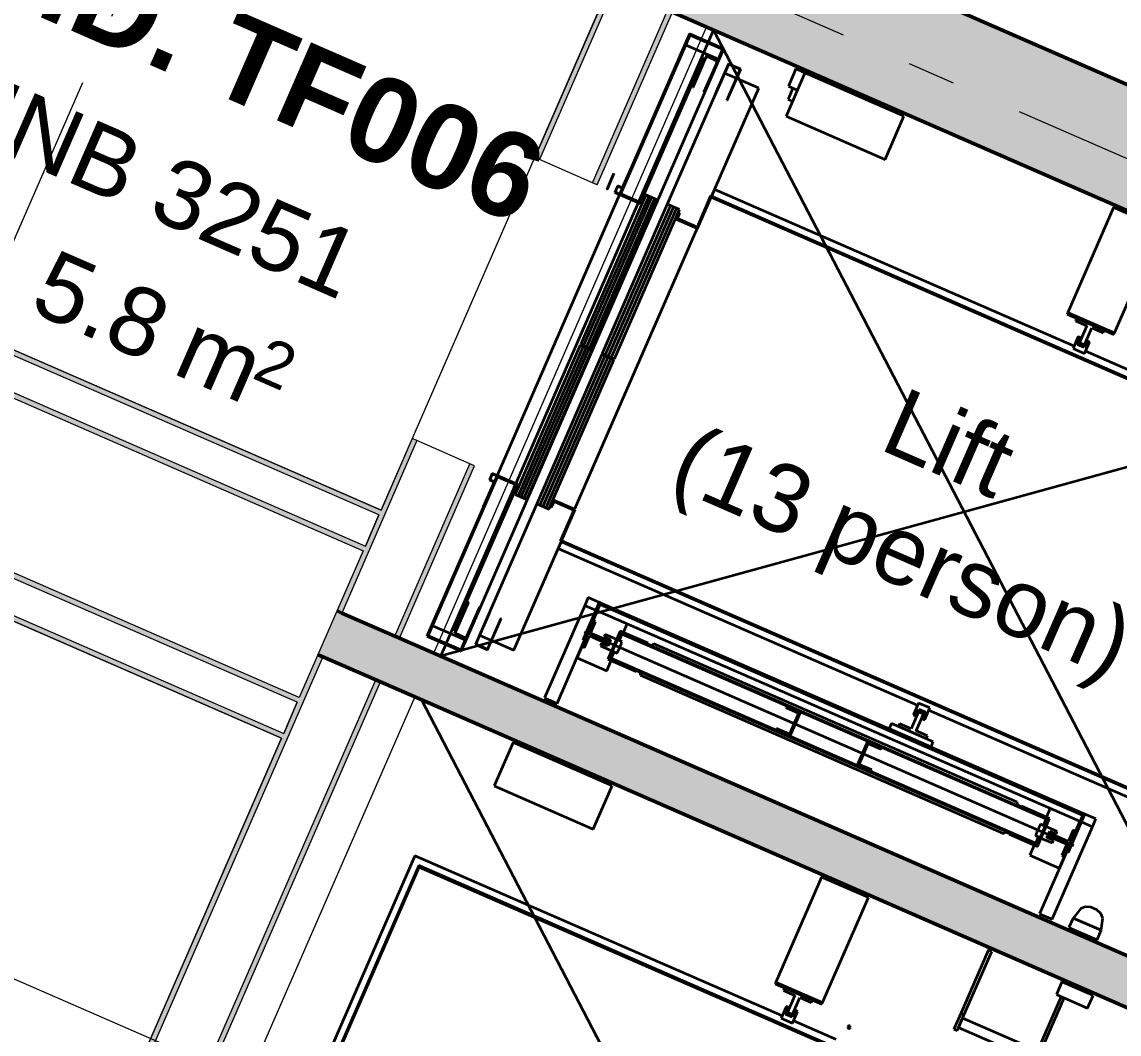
# Model space of a CAD drawing. Header units: millimetres. Extents: x -50172 to 90294, y -80883 to 25069.
# Drawn here: x 14318 to 17540, y -393 to 2578 of the extents above; entities that cross this region are included whole.
import ezdxf
from ezdxf.enums import TextEntityAlignment as Align

# ---------------------------------------------------------------- set-up
doc = ezdxf.new("R2010")
doc.units = ezdxf.units.MM
doc.header["$MEASUREMENT"] = 0
doc.linetypes.add('Double Dashed', pattern=[1093.611073, 529.166651, -211.666656, 141.111112, -211.666656])
for name, color, linetype in [('A-05-M_Gross_Int_Circulation', 7, 'Continuous'), ('A-15-MG_Structural_Grid', 7, 'Continuous'), ('A-20-M_Floor_Slab', 7, 'Continuous'), ('A-25-M_Wall_Int', 7, 'Continuous'), ('ArchiCAD Door Markers', 7, 'Continuous'), ('ArchiCAD Doors', 7, 'Continuous')]:
    doc.layers.add(name, color=color, linetype=linetype)
for name, color, linetype, lineweight, true_color in [('A-05-M_Gross_Int_Circulation_Pen_No__74', 7, 'Continuous', 20, 0x606060), ('A-15-MG_Structural_Grid_Pen_No__163', 7, 'Continuous', 0, 0x750077), ('A-25-M_Wall_Int_Pen_No__107', 7, 'Continuous', 15, 0xa6a6a6), ('A-25-M_Wall_Int_Pen_No__27', 7, 'Continuous', 50, 0x2a2a2a), ('ArchiCAD Doors_Pen_No__27', 7, 'Continuous', 50, 0x2a2a2a), ('ArchiCAD Doors_Pen_No__43', 7, 'Continuous', 30, 0x444444), ('ArchiCAD Doors_Pen_No__63', 7, 'Continuous', 20, 0x606060)]:
    doc.layers.add(name, color=color, linetype=linetype, lineweight=lineweight, true_color=true_color)
for name, color, linetype, lineweight in [('A-20-M_Floor_Slab_Pen_No__89', 8, 'Continuous', 20), ('A-25-M_Wall_Int_Pen_No__1', 7, 'Continuous', 13), ('A-80-M_Lift_Pen_No__8', 7, 'Continuous', 35), ('ArchiCAD Door Markers_Pen_No__1', 7, 'Continuous', 13), ('ArchiCAD Door Markers_Pen_No__5', 7, 'Continuous', 25), ('ArchiCAD Doors_Pen_No__1', 7, 'Continuous', 13), ('ArchiCAD Zone Stamps_Pen_No__9', 7, 'Continuous', 13)]:
    doc.layers.add(name, color=color, linetype=linetype, lineweight=lineweight)
doc.styles.add('GENERATED_STYLE_1', font='')
doc.styles.add('GENERATED_STYLE_3', font='')
doc.styles.add('GENERATED_STYLE_4', font='')
doc.styles.get('GENERATED_STYLE_1').set_extended_font_data('Arial', bold=True)
doc.styles.get('GENERATED_STYLE_3').set_extended_font_data('Arial')
doc.styles.get('GENERATED_STYLE_4').set_extended_font_data('Swis721 BT')

# ---------------------------------------------------------------- blocks, each defined once
blk = doc.blocks.new('Hub Circulation Third_INB 3250_6_1', base_point=(35476.1, -4184.6))
at = {"layer": 'A-05-M_Gross_Int_Circulation_Pen_No__74', "linetype": 'Continuous'}
blk.add_line((16180.6, 2998.3), (19055.2, 1744.8), dxfattribs=at)
at = {"layer": 'ArchiCAD Zone Stamps_Pen_No__9'}
for tag, height, style, p in [('ROOM_NAME', 250, 'GENERATED_STYLE_1', (34329.2, -2488.1)), ('zoneNameLine2', 250, 'GENERATED_STYLE_1', (34140.8, -2920.2)), ('ROOM_NUMBER', 200, 'GENERATED_STYLE_3', (33952.4, -3340.9)), ('measuredAreaCode', 200, 'GENERATED_STYLE_3', (33795.3, -3701)), ('DUMMY_649', 200, 'GENERATED_STYLE_3', (34102.7, -3835.1)), ('DUMMY_650', 200, 'GENERATED_STYLE_3', (34731.9, -4109.4)), ('DUMMY_651', 133.3, 'GENERATED_STYLE_3', (35011.2, -4216))]:
    blk.add_attdef(tag, text='', height=height, rotation=336.4404, dxfattribs=dict(at, style=style)).set_placement(p, align=Align.TOP_LEFT)
blk = doc.blocks.new('Lobby_INB 3251_9_1', base_point=(14879.7, 1961.5))
at = {"layer": 'A-05-M_Gross_Int_Circulation_Pen_No__74', "linetype": 'Continuous'}
for p, q in [((15372.4, 1144.7), (16180.6, 2998.3)), ((12729.5, 2297.1), (15372.4, 1144.7))]:
    blk.add_line(p, q, dxfattribs=at)
at = {"layer": 'ArchiCAD Zone Stamps_Pen_No__9'}
for tag, height, style, p in [('ROOM_NAME', 250, 'GENERATED_STYLE_1', (14640.4, 3262.3)), ('zoneNameLine2', 250, 'GENERATED_STYLE_1', (14452, 2830.2)), ('ROOM_NUMBER', 200, 'GENERATED_STYLE_3', (14263.6, 2409.5)), ('measuredAreaCode', 200, 'GENERATED_STYLE_3', (14106.5, 2049.3)), ('DUMMY_649', 200, 'GENERATED_STYLE_3', (14413.9, 1915.3)), ('DUMMY_650', 200, 'GENERATED_STYLE_3', (14763.4, 1762.9)), ('DUMMY_651', 133.3, 'GENERATED_STYLE_3', (15042.7, 1656.4))]:
    blk.add_attdef(tag, text='', height=height, rotation=336.4404, dxfattribs=dict(at, style=style)).set_placement(p, align=Align.TOP_LEFT)
blk = doc.blocks.new('Stair 03_INB 3252_10_1', base_point=(12780.6, -1779.5))
at = {"layer": 'A-05-M_Gross_Int_Circulation_Pen_No__74', "linetype": 'Continuous'}
for p, q in [((15080.6, 475.5), (13890.7, 994.4)), ((12614.2, -5180.7), (15080.6, 475.5))]:
    blk.add_line(p, q, dxfattribs=at)
at = {"layer": 'ArchiCAD Zone Stamps_Pen_No__9'}
for tag, height, style, p in [('ROOM_NAME', 250, 'GENERATED_STYLE_1', (12541.3, -478.7)), ('zoneNameLine2', 250, 'GENERATED_STYLE_1', (12352.9, -910.9)), ('ROOM_NUMBER', 200, 'GENERATED_STYLE_3', (12164.5, -1331.6)), ('measuredAreaCode', 200, 'GENERATED_STYLE_3', (12007.4, -1691.7)), ('DUMMY_649', 200, 'GENERATED_STYLE_3', (12314.8, -1825.7)), ('DUMMY_650', 200, 'GENERATED_STYLE_3', (12804.2, -2039.1)), ('DUMMY_651', 133.3, 'GENERATED_STYLE_3', (13083.5, -2145.6))]:
    blk.add_attdef(tag, text='', height=height, rotation=336.4404, dxfattribs=dict(at, style=style)).set_placement(p, align=Align.TOP_LEFT)
blk = doc.blocks.new('Slab_1_1', base_point=(7696.6, 5872.1))
at = {"layer": 'A-20-M_Floor_Slab_Pen_No__89', "linetype": 'Continuous', "flags": 128}
blk.add_lwpolyline([(31982.9, -13626.4), (12656.3, -5199.1), (14737.9, -425.5), (12206.2, 678.5), (10067.8, -4225.5), (4375.8, -1743.6), (7696.6, 5872.1), (7484.7, 6099.8), (7408.6, 6181.5), (7708, 6474.6), (7630.9, 6558.3), (10938, 9637), (15227.2, 7766.9), (17293.9, 12506.6), (15858.3, 14038.4), (17354.4, 15444.2), (18384.5, 14995), (19410.6, 17348.4), (53757.3, 2371.5)], dxfattribs=at)
for points in [[(17800.8, -266.4), (15527.5, 724.8), (16328.9, 2562.7), (18602.2, 1571.5)], [(14670.1, -1241.4), (16943.4, -2232.6), (17744.8, -394.7), (15471.5, 596.5)]]:
    blk.add_lwpolyline(points, close=True, dxfattribs=at)
blk = doc.blocks.new('Double Door Asymmetric 19_2')
at = {"layer": 'ArchiCAD Doors_Pen_No__1', "linetype": 'Continuous'}
for p, q in [((-623.4, 0), (-635.4, 0)), ((-623.4, -15), (-623.4, 0)), ((623.4, -15), (623.4, 0)), ((623.4, 0), (635.4, 0)), ((-623.4, -115), (-623.4, -15)), ((623.4, -115), (623.4, -15)), ((-623.4, -130), (-623.4, -115)), ((623.4, -130), (623.4, -115)), ((-623.4, -130), (-635.4, -130)), ((623.4, -130), (635.4, -130))]:
    blk.add_line(p, q, dxfattribs=at)
at = {"layer": 'ArchiCAD Doors_Pen_No__43', "linetype": 'Continuous'}
for p, q in [((-557.4, 0), (-623.4, 0)), ((-623.4, 0), (-623.4, -130)), ((-557.4, -130), (-557.4, 0)), ((623.4, 0), (557.4, 0)), ((557.4, 0), (557.4, -130)), ((623.4, -130), (623.4, 0)), ((-623.4, -130), (-557.4, -130)), ((557.4, -130), (623.4, -130))]:
    blk.add_line(p, q, dxfattribs=at)
at = {"layer": 'ArchiCAD Doors_Pen_No__63', "linetype": 'Continuous'}
for p, q in [((-557.4, 0), (-557.4, 740.9)), ((557.4, 0), (557.4, 374))]:
    blk.add_line(p, q, dxfattribs=at)
for centre, radius, start, end in [((-557.4, 0), 740.9, 0, 90), ((557.4, 0), 374, 90, 180)]:
    blk.add_arc(centre, radius, start, end, dxfattribs=at)
blk = doc.blocks.new('Door Stamp 17_6')
at = {"layer": 'ArchiCAD Door Markers_Pen_No__5', "linetype": 'Continuous'}
for p, q in [((514.6, -190), (-514.6, -190)), ((-514.6, -190), (-514.6, -425.7)), ((514.6, -425.7), (514.6, -190)), ((-514.6, -425.7), (514.6, -425.7)), ((-514.6, -425.7), (514.6, -425.7))]:
    blk.add_line(p, q, dxfattribs=at)
at = {"layer": 'ArchiCAD Door Markers_Pen_No__1', "style": 'GENERATED_STYLE_1'}
blk.add_attdef('AC_WIDO_ID', text='', height=150, dxfattribs=at).set_placement((-457.5, -376.8), align=Align.BOTTOM_LEFT)
blk = doc.blocks.new('Wall_18_1', base_point=(12617.7, 2345.8))
at = {"layer": 'A-25-M_Wall_Int_Pen_No__107', "linetype": 'Continuous'}
for points in [[(12617.7, 2345.8), (12611.7, 2332.1), (12983.1, 2170.1), (12989.1, 2183.9)], [(12571.7, 2240.4), (12565.7, 2226.7), (12937.1, 2064.7), (12943.1, 2078.5)], [(14132, 1685.5), (14126, 1671.8), (15366.4, 1130.9), (15372.4, 1144.7)], [(14080.1, 1566.3), (15320.4, 1025.5), (15326.4, 1039.2), (14086.1, 1580.1)]]:
    blk.add_hatch(color=256, dxfattribs=at).paths.add_polyline_path(points)
at = {"layer": 'A-25-M_Wall_Int_Pen_No__1', "linetype": 'Continuous'}
for p, q in [((12983.1, 2170.1), (12611.7, 2332.1)), ((12571.7, 2240.4), (12943.1, 2078.5)), ((12983.1, 2170.1), (12943.1, 2078.5)), ((12989.1, 2183.9), (12978.1, 2188.7)), ((12989.1, 2183.9), (12983.1, 2170.1)), ((12937.1, 2064.7), (12926.1, 2069.5)), ((12943.1, 2078.5), (12937.1, 2064.7)), ((14132, 1685.5), (14126, 1671.8)), ((14132, 1685.5), (14143, 1680.7)), ((14126, 1671.8), (14086.1, 1580.1)), ((15366.4, 1130.9), (14126, 1671.8)), ((14086.1, 1580.1), (14080.1, 1566.3)), ((14086.1, 1580.1), (15326.4, 1039.2)), ((14080.1, 1566.3), (14091.1, 1561.5))]:
    blk.add_line(p, q, dxfattribs=at)
at = {"layer": 'A-25-M_Wall_Int_Pen_No__1', "linetype": 'Continuous', "flags": 128}
for points in [[(12617.7, 2345.8), (12565.7, 2226.7)], [(12989.1, 2183.9), (12617.7, 2345.8)], [(12565.7, 2226.7), (12937.1, 2064.7)], [(15372.4, 1144.7), (14132, 1685.5)], [(14080.1, 1566.3), (14130.5, 1544.4)], [(14144.2, 1538.4), (14235.9, 1498.4)], [(14249.6, 1492.4), (15320.4, 1025.5)], [(15326.4, 1039.2), (15366.4, 1130.9)]]:
    blk.add_lwpolyline(points, dxfattribs=at)
at = {"layer": 'ArchiCAD Door Markers'}
ref = blk.add_blockref('Door Stamp 17_6', (13560.6, 1934.7), dxfattribs=dict(at, rotation=336.440386522318))
ref.add_attrib('AC_WIDO_ID', 'XD03.014', dxfattribs={"layer": 'ArchiCAD Door Markers_Pen_No__1', "color": 7, "height": 150, "rotation": 336.4404, "style": 'GENERATED_STYLE_1'}).set_placement((12971, 1776.2), align=Align.BOTTOM_LEFT)
at = {"layer": 'ArchiCAD Doors', "color": 251, "linetype": 'Continuous', "lineweight": 20, "true_color": 0x606060, "zscale": 1000, "rotation": 156.4403865223181}
blk.add_blockref('Double Door Asymmetric 19_2', (13508.6, 1815.5), dxfattribs=at)
blk = doc.blocks.new('Wall_20_1', base_point=(14061.8, 1061.6))
at = {"layer": 'A-25-M_Wall_Int_Pen_No__107', "linetype": 'Continuous'}
for points in [[(15132.5, 594.7), (14061.8, 1061.6), (14042, 1053.8), (15126.5, 580.9)], [(13890.7, 994.4), (15080.6, 475.5), (15086.6, 489.3), (13910.4, 1002.1)]]:
    blk.add_hatch(color=256, dxfattribs=at).paths.add_polyline_path(points)
at = {"layer": 'A-25-M_Wall_Int_Pen_No__1', "linetype": 'Continuous'}
for p, q in [((15126.5, 580.9), (14042, 1053.8)), ((13910.4, 1002.1), (15086.6, 489.3))]:
    blk.add_line(p, q, dxfattribs=at)
at = {"layer": 'A-25-M_Wall_Int_Pen_No__1', "linetype": 'Continuous', "flags": 128}
for points in [[(15132.5, 594.7), (14061.8, 1061.6)], [(13890.7, 994.4), (15080.6, 475.5)], [(15086.6, 489.3), (15126.5, 580.9)]]:
    blk.add_lwpolyline(points, dxfattribs=at)
blk = doc.blocks.new('Simple Door Opening_5')
at = {"layer": 'ArchiCAD Doors_Pen_No__1', "linetype": 'Continuous'}
for p, q in [((-450, 200), (-450, 185)), ((450, 200), (450, 185)), ((-450, 185), (-450, 15)), ((450, 185), (450, 15)), ((-450, 15), (-450, 0)), ((450, 15), (450, 0))]:
    blk.add_line(p, q, dxfattribs=at)
blk = doc.blocks.new('Wall_21_1', base_point=(12614.2, -5180.7))
at = {"layer": 'A-25-M_Wall_Int_Pen_No__107', "linetype": 'Continuous'}
for points in [[(16128.7, 2879.1), (15823.9, 2180.2), (15837.6, 2174.2), (16142.4, 2873.1)], [(16007.2, 2100.2), (16312, 2799.2), (16298.2, 2805.2), (15993.5, 2106.2)], [(15257.1, 842.8), (15477.9, 1349.2), (15464.2, 1355.2), (15243.3, 848.8)], [(15426.7, 768.8), (15647.5, 1275.3), (15633.7, 1281.3), (15412.9, 774.8)], [(15187.4, 720.4), (14386, -1117.5), (14399.7, -1123.4), (15201.1, 714.4)], [(15356.9, 646.5), (14555.5, -1191.4), (14569.3, -1197.4), (15370.7, 640.5)]]:
    blk.add_hatch(color=256, dxfattribs=at).paths.add_polyline_path(points)
at = {"layer": 'A-25-M_Wall_Int_Pen_No__107', "linetype": 'Continuous', "lineweight": 0, "true_color": 0x535353}
for points in [[(15243.3, 848.8), (15187.4, 720.4), (15201.1, 714.4), (15257.1, 842.8)], [(15257.1, 842.8), (15201.1, 714.4), (15356.9, 646.5), (15412.9, 774.8)], [(15412.9, 774.8), (15356.9, 646.5), (15370.7, 640.5), (15426.7, 768.8)]]:
    blk.add_hatch(color=251, dxfattribs=at).paths.add_polyline_path(points)
at = {"layer": 'A-25-M_Wall_Int_Pen_No__1', "linetype": 'Continuous'}
for p, q in [((16142.4, 2873.1), (15837.6, 2174.2)), ((15993.5, 2106.2), (16298.2, 2805.2)), ((15477.9, 1349.2), (15257.1, 842.8)), ((15412.9, 774.8), (15633.7, 1281.3)), ((15201.1, 714.4), (14399.7, -1123.4)), ((14555.5, -1191.4), (15356.9, 646.5))]:
    blk.add_line(p, q, dxfattribs=at)
at = {"layer": 'A-25-M_Wall_Int_Pen_No__1', "linetype": 'Continuous', "flags": 128}
for points in [[(16128.7, 2879.1), (15823.9, 2180.2)], [(16007.2, 2100.2), (16312, 2799.2)], [(15464.2, 1355.2), (15372.4, 1144.7)], [(15426.7, 768.8), (15647.5, 1275.3)], [(15366.4, 1130.9), (15326.4, 1039.2)], [(15320.4, 1025.5), (15132.5, 594.7)], [(14569.3, -1197.4), (15370.7, 640.5)], [(15126.5, 580.9), (15086.6, 489.3)], [(15080.6, 475.5), (12614.2, -5180.7)]]:
    blk.add_lwpolyline(points, dxfattribs=at)
at = {"layer": 'A-25-M_Wall_Int_Pen_No__27', "linetype": 'Continuous'}
for p, q in [((15257.1, 842.8), (15243.3, 848.8)), ((15412.9, 774.8), (15257.1, 842.8)), ((15426.7, 768.8), (15412.9, 774.8)), ((15187.4, 720.4), (15201.1, 714.4)), ((15201.1, 714.4), (15356.9, 646.5)), ((15356.9, 646.5), (15370.7, 640.5))]:
    blk.add_line(p, q, dxfattribs=at)
at = {"layer": 'ArchiCAD Doors', "color": 251, "linetype": 'Continuous', "lineweight": 20, "true_color": 0x606060, "xscale": -0.9999999999999999, "zscale": 1000, "rotation": 246.4404151012782}
blk.add_blockref('Simple Door Opening_5', (15644, 1767.7), dxfattribs=at)
blk = doc.blocks.new('Wall_68_1', base_point=(15243.3, 848.8))
at = {"layer": 'A-25-M_Wall_Int_Pen_No__107', "linetype": 'Continuous', "lineweight": 0, "true_color": 0x535353}
blk.add_hatch(color=251, dxfattribs=at).paths.add_polyline_path([(15370.7, 640.5), (17836.5, -434.7), (17892.4, -306.4), (15426.7, 768.8)])
at = {"layer": 'A-25-M_Wall_Int_Pen_No__27', "linetype": 'Continuous', "flags": 128}
for points in [[(17892.4, -306.4), (15426.7, 768.8)], [(15370.7, 640.5), (17836.5, -434.7)]]:
    blk.add_lwpolyline(points, dxfattribs=at)
blk = doc.blocks.new('Simple Door Opening_10')
at = {"layer": 'ArchiCAD Doors_Pen_No__27', "linetype": 'Continuous'}
for p, q in [((-455, 0), (-455, 246)), ((455, 0), (455, 246))]:
    blk.add_line(p, q, dxfattribs=at)
blk = doc.blocks.new('Simple Door Opening_11')
at = {"layer": 'ArchiCAD Doors_Pen_No__27', "linetype": 'Continuous'}
for p, q in [((-450, 0), (-450, -246)), ((450, 0), (450, -246))]:
    blk.add_line(p, q, dxfattribs=at)
blk = doc.blocks.new('Wall_71_1', base_point=(19055.2, 1744.8))
at = {"layer": 'A-25-M_Wall_Int_Pen_No__107', "linetype": 'Continuous', "lineweight": 0, "true_color": 0x535353}
for points in [[(19055.2, 1744.8), (18693.8, 1531.5), (18473.1, 1025.3), (18698.6, 927)], [(18338.9, 102), (18113.4, 200.4), (17615.8, -940.9), (17841.3, -1039.2)], [(17477.5, -1873.3), (17252, -1775), (17035.1, -2272.6), (17160.6, -2600.1)]]:
    blk.add_hatch(color=251, dxfattribs=at).paths.add_polyline_path(points)
at = {"layer": 'A-25-M_Wall_Int_Pen_No__27', "linetype": 'Continuous', "flags": 128}
for points in [[(18698.6, 927), (19055.2, 1744.8)], [(18693.8, 1531.5), (18473.1, 1025.3)], [(18113.4, 200.4), (17892.4, -306.4)], [(17841.3, -1039.2), (18338.9, 102)], [(17836.5, -434.7), (17615.8, -940.9)], [(17252, -1775), (17035.1, -2272.6)], [(17160.6, -2600.1), (17477.5, -1873.3)]]:
    blk.add_lwpolyline(points, dxfattribs=at)
at = {"layer": 'ArchiCAD Doors', "color": 251, "linetype": 'Continuous', "lineweight": 20, "true_color": 0x606060, "xscale": -1, "zscale": 1000, "rotation": 246.4404159907759}
for name, p in [('Simple Door Opening_11', (18518.8, 514.5)), ('Simple Door Opening_10', (17433.9, -1357.9))]:
    blk.add_blockref(name, p, dxfattribs=at)
blk = doc.blocks.new('Wall_73_1', base_point=(19055.2, 1744.8))
at = {"layer": 'A-25-M_Wall_Int_Pen_No__107', "linetype": 'Continuous', "lineweight": 0, "true_color": 0x535353}
blk.add_hatch(color=251, dxfattribs=at).paths.add_polyline_path([(19055.2, 1744.8), (16364, 2918.3), (16228.1, 2606.7), (18693.8, 1531.5)])
at = {"layer": 'A-25-M_Wall_Int_Pen_No__27', "linetype": 'Continuous', "flags": 128}
for points in [[(16364, 2918.3), (16228.1, 2606.7)], [(19055.2, 1744.8), (16364, 2918.3)], [(16228.1, 2606.7), (18693.8, 1531.5)]]:
    blk.add_lwpolyline(points, dxfattribs=at)
blk = doc.blocks.new('Standard grid marker')
at = {"layer": 'A-15-MG_Structural_Grid_Pen_No__163', "linetype": 'Double Dashed'}
blk.add_line((1000, 0), (29726, 0), dxfattribs=at)
at = {"layer": 'A-15-MG_Structural_Grid_Pen_No__163', "style": 'GENERATED_STYLE_4'}
for tag, p in [('AC_MarkerText_1_0', (-500, 41.2)), ('AC_MarkerText_1_1', (31226, 41.2))]:
    blk.add_attdef(tag, text='', height=350, rotation=90, dxfattribs=at).set_placement(p, align=Align.MIDDLE_CENTER)
blk = doc.blocks.new('Standard grid marker_3')
at = {"layer": 'A-15-MG_Structural_Grid_Pen_No__163', "linetype": 'Double Dashed'}
blk.add_line((1000, 0), (74254.8, 0), dxfattribs=at)
at = {"layer": 'A-15-MG_Structural_Grid_Pen_No__163', "style": 'GENERATED_STYLE_4'}
for tag, p in [('AC_MarkerText_1_0', (-500, 43.4)), ('AC_MarkerText_1_1', (75754.8, 43.4))]:
    blk.add_attdef(tag, text='', height=350, rotation=360, dxfattribs=at).set_placement(p, align=Align.MIDDLE_CENTER)

msp = doc.modelspace()

# ---------------------------------------------------------------- linework, layer by layer
at = {"layer": 'A-80-M_Lift_Pen_No__8', "linetype": 'Continuous'}
for p, q in [((16333.9, 2519.7), (16348.9, 2554.1)), ((16348.9, 2554.1), (17820.7, -275.1)), ((15562.5, 750.6), (16333.9, 2519.7)), ((16278.9, 2543.7), (16073, 2071.6)), ((16077, 2073.1), (16280.4, 2539.7)), ((16379.7, 2499.7), (16278.9, 2543.7)), ((16280.4, 2539.7), (16375.8, 2498.2)), ((16363, 2468.8), (16267.6, 2510.4)), ((16375.8, 2498.2), (16357, 2455.1)), ((16359.7, 2453.9), (16379.7, 2499.7)), ((15628.3, 776.4), (16359.7, 2453.9)), ((16316.6, 2472.7), (16132, 2049.2)), ((16133.5, 2045.2), (16319.4, 2471.5)), ((16328, 2478.6), (16288, 2387)), ((16288.9, 2386.6), (16328.5, 2477.3)), ((16319.4, 2471.5), (16316.6, 2472.7)), ((16360.6, 2463.3), (16321, 2372.6)), ((16321.9, 2372.2), (16361.9, 2463.8)), ((16361.9, 2463.8), (16328, 2478.6)), ((16328.5, 2477.3), (16360.6, 2463.3)), ((16393.2, 2455.6), (16353.3, 2364)), ((16354.2, 2363.6), (16393.7, 2454.3)), ((16357, 2455.1), (16359.7, 2453.9)), ((16429, 2440), (16393.2, 2455.6)), ((16393.7, 2454.3), (16427.7, 2439.5)), ((16381.2, 2428.1), (16213.3, 2043.1)), ((16482.1, 2384.2), (16381.2, 2428.1)), ((16427.7, 2439.5), (16388.1, 2348.8)), ((16389, 2348.4), (16429, 2440)), ((16617.7, 2428.7), (16562.1, 2301.3)), ((16591.1, 2440.3), (16569.1, 2389.9)), ((16617.7, 2428.7), (16591.1, 2440.3)), ((16908.2, 2302), (16617.7, 2428.7)), ((16288, 2387), (16288.9, 2386.6)), ((16569.1, 2389.9), (16595.7, 2378.3)), ((16321, 2372.6), (16321.9, 2372.2)), ((16343.4, 2066.1), (16482.1, 2384.2)), ((16353.3, 2364), (16354.2, 2363.6)), ((16582.4, 2384.1), (16568, 2351.1)), ((16388.1, 2348.8), (16389, 2348.4)), ((16568, 2351.1), (16569.6, 2350.4)), ((16569.6, 2350.4), (16574.2, 2348.4)), ((16574.2, 2348.4), (16581, 2345.4)), ((16581, 2345.4), (16581.3, 2345.3)), ((16562.1, 2301.3), (16852.7, 2174.6)), ((16852.7, 2174.6), (16908.2, 2302)), ((16112.7, 2163.9), (16081, 2091)), ((16113.2, 2163.7), (16112.7, 2163.9)), ((16067.2, 2097), (16058.8, 2077.8)), ((16060.1, 2078.3), (16067.7, 2095.7)), ((16081, 2091), (16067.2, 2097)), ((16067.7, 2095.7), (16081, 2089.9)), ((16073, 2071.6), (15713.3, 1246.6)), ((16150.1, 2070.7), (15958.9, 1632.1)), ((16158.6, 2067), (15967.3, 1628.4)), ((16167.1, 2063.3), (15975.8, 1624.7)), ((16058.8, 2077.8), (16073, 2071.6)), ((16073.4, 2072.5), (16060.1, 2078.3)), ((16073, 2071.6), (16133.5, 2045.2)), ((16132, 2049.2), (16077, 2073.1)), ((16184, 2055.9), (16150.1, 2070.7)), ((16340.6, 2067.3), (16300.6, 1975.6)), ((16302.2, 1971.7), (16342.2, 2063.3)), ((18271.1, 1225.5), (16340.6, 2067.3)), ((16342.2, 2063.3), (18267.1, 1224)), ((16352.2, 2086.3), (16343.4, 2066.1)), ((17407.9, 1625.9), (16352.2, 2086.3)), ((16175.5, 2059.6), (15984.3, 1621)), ((15992.8, 1617.4), (16184, 2055.9)), ((16213.3, 2043.1), (16022, 1604.3)), ((16222.3, 2039.2), (16030.9, 1600.4)), ((16231.2, 2035.3), (16039.9, 1596.5)), ((16240.2, 2031.4), (16048.8, 1592.6)), ((16131.8, 2057.4), (16128.8, 2050.6)), ((16129.7, 2050.2), (16132.7, 2057)), ((16132.7, 2057), (16131.8, 2057.4)), ((16249.1, 2027.5), (16213.3, 2043.1)), ((17523.8, 2033.6), (17389.3, 1725.1)), ((17661.3, 1973.6), (17523.8, 2033.6)), ((16057.8, 1588.8), (16249.1, 2027.5)), ((16247.5, 2019), (16238.9, 1999.3)), ((16238.9, 1999.3), (16302.2, 1971.7)), ((16242.9, 2000.8), (16250.3, 2017.8)), ((16300.6, 1975.6), (16242.9, 2000.8)), ((16250.3, 2017.8), (16247.5, 2019)), ((16300.8, 1972.3), (15941.1, 1147.3)), ((17526.8, 1665.2), (17661.3, 1973.6)), ((17389.3, 1725.1), (17387.3, 1720.5)), ((17387.3, 1720.5), (17524.8, 1660.6)), ((17389.3, 1725.1), (17526.8, 1665.2)), ((17415.2, 1708.3), (17412, 1701)), ((17496.8, 1672.8), (17415.2, 1708.3)), ((17412, 1701), (17445.5, 1686.4)), ((17445.5, 1686.4), (17423.9, 1636.9)), ((17438.6, 1630.5), (17460.1, 1680)), ((17460.1, 1680), (17493.6, 1665.4)), ((17419.5, 1652.5), (17404.9, 1619)), ((17418.6, 1630.5), (17426.8, 1649.3)), ((17420.1, 1653.9), (17419.5, 1652.5)), ((17426.8, 1649.3), (17419.5, 1652.5)), ((17427.4, 1650.7), (17420.1, 1653.9)), ((17426.8, 1649.3), (17427.4, 1650.7)), ((17493.6, 1665.4), (17496.8, 1672.8)), ((17524.8, 1660.6), (17526.8, 1665.2)), ((15957.6, 1629.3), (15766.4, 1190.8)), ((15966.1, 1625.7), (15774.9, 1187)), ((15974.6, 1622), (15783.4, 1183.3)), ((15983.1, 1618.3), (15791.8, 1179.6)), ((15800.3, 1176), (15991.5, 1614.5)), ((15991.5, 1614.5), (15957.6, 1629.3)), ((15958.9, 1632.1), (15992.8, 1617.4)), ((17404.9, 1619), (17438.4, 1604.4)), ((17437.4, 1622.3), (17418.6, 1630.5)), ((17438, 1623.7), (17419.2, 1631.9)), ((17423.9, 1636.9), (17438.6, 1630.5)), ((17445.6, 1641.1), (17437.4, 1622.3)), ((17438.4, 1604.4), (17453, 1637.9)), ((17566.7, 1556.6), (17441.4, 1611.3)), ((17446.2, 1642.5), (17445.6, 1641.1)), ((17453, 1637.9), (17445.6, 1641.1)), ((17453.6, 1639.3), (17446.2, 1642.5)), ((17453, 1637.9), (17453.6, 1639.3)), ((16021, 1602), (15829.7, 1163.2)), ((16029.9, 1598.1), (15838.6, 1159.3)), ((16038.9, 1594.2), (15847.5, 1155.4)), ((16047.8, 1590.3), (15856.5, 1151.5)), ((15865.4, 1147.6), (16056.7, 1586.4)), ((16022, 1604.3), (16021, 1602)), ((16056.7, 1586.4), (16021, 1602)), ((16022, 1604.3), (16057.8, 1588.8)), ((18622.1, 1562.8), (15547.5, 716.2)), ((15713.3, 1246.6), (15507.5, 774.5)), ((15511.4, 776.1), (15714.9, 1242.7)), ((15704.5, 1227.6), (15672.7, 1154.7)), ((15699.1, 1252.8), (15690.7, 1233.6)), ((15690.7, 1233.6), (15704.5, 1227.6)), ((15692, 1234.1), (15699.6, 1251.5)), ((15705.3, 1228.3), (15692, 1234.1)), ((15713.3, 1246.6), (15699.1, 1252.8)), ((15699.6, 1251.5), (15712.9, 1245.7)), ((15773.8, 1220.2), (15713.3, 1246.6)), ((15714.9, 1242.7), (15769.9, 1218.7)), ((15769.9, 1218.7), (15585.2, 795.2)), ((15587.9, 794), (15773.8, 1220.2)), ((15766.6, 1220.1), (15762.8, 1211.4)), ((15762.8, 1211.4), (15763.8, 1211)), ((15763.8, 1211), (15767.6, 1219.7)), ((15829.7, 1163.2), (15661.8, 778.2)), ((15766.4, 1190.8), (15800.3, 1176)), ((15829.7, 1163.2), (15865.4, 1147.6)), ((15879.2, 1174.3), (15870.6, 1154.6)), ((15873.4, 1153.4), (15880.8, 1170.3)), ((15942.5, 1146.7), (15879.2, 1174.3)), ((15880.8, 1170.3), (15938.5, 1145.1)), ((15672.7, 1154.7), (15673.1, 1154.5)), ((15870.6, 1154.6), (15873.4, 1153.4)), ((15938.5, 1145.1), (15898.5, 1053.5)), ((15902.5, 1055), (15942.5, 1146.7)), ((15762.6, 734.2), (15901.3, 1052.3)), ((15901.3, 1052.3), (15892.5, 1032.1)), ((15892.5, 1032.1), (16948.2, 571.8)), ((15898.5, 1053.5), (17829, 211.7)), ((17827.4, 215.7), (15902.5, 1055)), ((15628.5, 874.5), (15588.5, 782.8)), ((15589.8, 783.3), (15629.4, 874.1)), ((15629.4, 874.1), (15628.5, 874.5)), ((16013.6, 874.6), (15964.9, 762.7)), ((15969.4, 760.7), (16018.2, 872.6)), ((15981.3, 888.1), (15971.4, 865.2)), ((16013.4, 874.1), (15981.3, 888.1)), ((16018.2, 872.6), (16013.6, 874.6)), ((16018, 872.1), (16016, 867.5)), ((17435.1, 254.2), (16018, 872.1)), ((15661.5, 860.1), (15621.9, 769.4)), ((15622.4, 768), (15662.4, 859.7)), ((15689.7, 842.3), (15649.8, 750.7)), ((15651.1, 751.2), (15690.7, 841.9)), ((15662.4, 859.7), (15661.5, 860.1)), ((15690.7, 841.9), (15689.7, 842.3)), ((15971.4, 865.2), (15852.8, 593.4)), ((15971.4, 865.2), (16003.4, 851.2)), ((15995.9, 820.1), (16008.5, 849)), ((16008, 849.2), (17425.2, 231.3)), ((16016, 867.5), (17433.1, 249.6)), ((15724.6, 827.1), (15685, 736.4)), ((15685.5, 735.1), (15725.5, 826.7)), ((15725.5, 826.7), (15724.6, 827.1)), ((15995.4, 820.3), (15962.7, 745.2)), ((15988.2, 783.7), (16002.8, 817.1)), ((16002.8, 817.1), (15995.4, 820.3)), ((16084.6, 785.8), (16095.6, 811)), ((15507.5, 774.5), (15608.3, 730.6)), ((15606.7, 734.5), (15511.4, 776.1)), ((15524.2, 805.4), (15619.5, 763.9)), ((15585.2, 795.2), (15587.9, 794)), ((15588.5, 782.8), (15622.4, 768)), ((15621.9, 769.4), (15589.8, 783.3)), ((15625.5, 777.6), (15606.7, 734.5)), ((15608.3, 730.6), (15628.3, 776.4)), ((15628.3, 776.4), (15625.5, 777.6)), ((15661.8, 778.2), (15762.6, 734.2)), ((15969, 787.1), (17406.3, 160.4)), ((15970, 742), (15984.6, 775.4)), ((15984.6, 775.4), (16039.6, 751.4)), ((16043.2, 759.7), (15988.2, 783.7)), ((16031.2, 779.9), (16028.1, 772.5)), ((16064.7, 765.3), (16031.2, 779.9)), ((16074.9, 790), (16039, 707.5)), ((16042.9, 709.1), (16076.5, 786.1)), ((16079.7, 780.9), (16071.5, 762.1)), ((16157.4, 754), (16074.9, 790)), ((16076.5, 786.1), (16156.2, 751.3)), ((16080.9, 783.6), (16079.7, 780.9)), ((17326.3, 237.3), (16079.7, 780.9)), ((17327.5, 240), (16080.9, 783.6)), ((16083.2, 782.6), (16083.4, 783.1)), ((15562.5, 750.6), (15547.5, 716.2)), ((15649.8, 750.7), (15685.5, 735.1)), ((15685, 736.4), (15651.1, 751.2)), ((15889.5, 577.4), (15969.4, 760.7)), ((15948.5, 711.5), (15963.1, 745)), ((15962.7, 745.2), (15970, 742)), ((15964.9, 762.7), (15969.4, 760.7)), ((16019.9, 753.8), (16016.7, 746.4)), ((16016.7, 746.4), (16050.1, 731.8)), ((16038.6, 745.6), (16019.9, 753.8)), ((16028.1, 772.5), (16046.8, 764.4)), ((16046.8, 764.4), (16038.6, 745.6)), ((16039.6, 751.4), (16043.2, 759.7)), ((16050.1, 731.8), (16064.7, 765.3)), ((16080.6, 758.1), (16066.9, 764.1)), ((16070.7, 735.3), (16073.5, 741.6)), ((16073.5, 741.6), (16076.2, 747.9)), ((16076.2, 747.9), (16078.5, 753.2)), ((16078.5, 753.2), (16080.1, 756.8)), ((16080.1, 756.8), (16080.6, 758.1)), ((16138.4, 759.1), (16138.2, 758.6)), ((16156.2, 751.3), (16157.4, 754)), ((16166.3, 747.4), (16156.4, 751.7)), ((16174.1, 752.2), (16165.3, 746.8)), ((17241.1, 287), (16174.1, 752.2)), ((15948.1, 711.7), (15948.5, 711.5)), ((15948.5, 711.5), (16035.6, 673.5)), ((16122.7, 674.3), (16042.9, 709.1)), ((16048.9, 710.3), (16047.7, 707.5)), ((16057.1, 729.1), (16048.9, 710.3)), ((16048.9, 710.3), (17295.5, 166.7)), ((16052.5, 731.1), (16066.3, 725.1)), ((16066.3, 725.1), (16066.8, 726.3)), ((16066.8, 726.3), (16068.4, 729.9)), ((16068.4, 729.9), (16070.7, 735.3)), ((16035.6, 673.5), (16048.6, 703.3)), ((16039, 707.5), (16121.5, 671.5)), ((16047.7, 707.5), (17294.3, 163.9)), ((16049.8, 706.1), (16050, 706.5)), ((16105, 682.5), (16104.8, 682.1)), ((16121.5, 671.5), (16122.7, 674.3)), ((16122.5, 673.8), (16132.3, 669.5)), ((16132.1, 670.7), (16134.1, 660.6)), ((16134.1, 660.6), (17201.1, 195.3)), ((15491.5, 587.9), (16963.4, -2241.3)), ((15852.8, 593.4), (15889.5, 577.4)), ((16562.8, 569.1), (16561.2, 565.4)), ((16561.2, 565.4), (16598.8, 549)), ((16604.1, 551.1), (16562.8, 569.1)), ((16598.8, 549), (16572, 487.6)), ((16574.1, 482.4), (16604.1, 551.1)), ((16951, 552.5), (16929.5, 503)), ((16951.2, 578.6), (16936.7, 545.2)), ((16944, 542), (16952.2, 560.8)), ((16965.7, 546.1), (16951, 552.5)), ((16984.7, 564), (16951.2, 578.6)), ((16951.6, 559.4), (16970.4, 551.2)), ((16952.2, 560.8), (16971, 552.6)), ((16971, 552.6), (16962.8, 533.8)), ((16970.1, 530.6), (16984.7, 564)), ((16981.7, 557.2), (17817.5, 192.7)), ((16871.8, 518.4), (16865.4, 503.7)), ((16994.6, 464.8), (16871.8, 518.4)), ((16896, 517.6), (16892.8, 510.3)), ((16929.5, 503), (16896, 517.6)), ((16936.7, 545.2), (16936.1, 543.8)), ((16936.1, 543.8), (16943.4, 540.6)), ((16936.7, 545.2), (16944, 542)), ((16943.4, 540.6), (16944, 542)), ((16944.1, 496.6), (16965.7, 546.1)), ((16962.8, 533.8), (16962.2, 532.4)), ((16962.2, 532.4), (16969.5, 529.2)), ((16962.8, 533.8), (16970.1, 530.6)), ((16969.5, 529.2), (16970.1, 530.6)), ((16534.4, 504), (16532.8, 500.3)), ((16532.8, 500.3), (16574.1, 482.4)), ((16572, 487.6), (16534.4, 504)), ((16865.4, 503.7), (16988.2, 450.1)), ((16892.8, 510.3), (16974.4, 474.7)), ((16977.6, 482), (16944.1, 496.6)), ((15760.3, 462.5), (15704.7, 335.1)), ((16050.9, 335.8), (15760.3, 462.5)), ((16801.1, 465.2), (16771.2, 396.4)), ((16776.4, 398.5), (16803.2, 459.9)), ((16842.4, 447.2), (16801.1, 465.2)), ((16803.2, 459.9), (16840.8, 443.5)), ((16974.4, 474.7), (16977.6, 482)), ((16988.2, 450.1), (16994.6, 464.8)), ((16840.8, 443.5), (16842.4, 447.2)), ((16771.2, 396.4), (16812.4, 378.4)), ((16814, 382.1), (16776.4, 398.5)), ((16812.4, 378.4), (16814, 382.1)), ((15704.7, 335.1), (15995.3, 208.4)), ((15995.3, 208.4), (16050.9, 335.8)), ((17243.1, 276.8), (17241.1, 287)), ((17252.9, 274.2), (17242.8, 278.6)), ((17253.7, 276), (17252.5, 273.2)), ((17252.5, 273.2), (17332.3, 238.5)), ((17336.2, 240), (17253.7, 276)), ((17270.2, 265), (17270.4, 265.4)), ((17337.6, 269.4), (17326.6, 244.2)), ((17332.3, 238.5), (17298.7, 161.5)), ((17300.3, 157.5), (17336.2, 240)), ((17318.1, 218.5), (17326.3, 237.3)), ((17325.4, 241.5), (17325.2, 241)), ((17326.3, 237.3), (17327.5, 240)), ((17435.3, 254.6), (17386.6, 142.8)), ((17391.2, 140.8), (17439.9, 252.6)), ((17424.7, 231.5), (17412.1, 202.6)), ((17429.7, 229.3), (17461.8, 215.3)), ((17433.1, 249.6), (17435.1, 254.2)), ((17439.9, 252.6), (17435.3, 254.6)), ((17471.8, 238.2), (17439.7, 252.2)), ((17461.8, 215.3), (17471.8, 238.2)), ((17201.1, 195.3), (17210, 200.7)), ((17208.4, 199.8), (17218.6, 195.3)), ((17219, 196.2), (17217.8, 193.5)), ((17217.8, 193.5), (17300.3, 157.5)), ((17298.7, 161.5), (17219, 196.2)), ((17296.7, 194.3), (17295.1, 190.7)), ((17299, 199.6), (17296.7, 194.3)), ((17301.8, 206), (17299, 199.6)), ((17304.5, 212.3), (17301.8, 206)), ((17306.8, 217.6), (17304.5, 212.3)), ((17308.4, 221.2), (17306.8, 217.6)), ((17309, 222.5), (17308.4, 221.2)), ((17322.7, 216.5), (17309, 222.5)), ((17325.1, 215.7), (17310.5, 182.2)), ((17358.6, 201.1), (17325.1, 215.7)), ((17328.4, 183.2), (17336.6, 202)), ((17335.6, 196.1), (17332, 187.8)), ((17390.6, 172.1), (17335.6, 196.1)), ((17336.6, 202), (17355.4, 193.8)), ((17343.3, -56.5), (17461.8, 215.3)), ((17355.4, 193.8), (17358.6, 201.1)), ((17379.8, 127.2), (17412.6, 202.4)), ((17405.2, 205.6), (17390.6, 172.1)), ((17412.6, 202.4), (17405.2, 205.6)), ((17236.8, 188.4), (17237, 188.9)), ((17290.6, 161.7), (17277.7, 131.9)), ((17292, 164.9), (17291.8, 164.5)), ((17294.3, 163.9), (17295.5, 166.7)), ((17295.1, 190.7), (17294.6, 189.5)), ((17294.6, 189.5), (17308.3, 183.5)), ((17295.5, 166.7), (17303.7, 185.5)), ((17310.5, 182.2), (17344, 167.7)), ((17347.2, 175), (17328.4, 183.2)), ((17332, 187.8), (17387, 163.9)), ((17344, 167.7), (17347.2, 175)), ((17387, 163.9), (17372.5, 130.4)), ((15471.9, 130), (15012.2, -924.1)), ((16550.5, -340.3), (15471.9, 130)), ((17277.7, 131.9), (17364.7, 94)), ((17386.6, 142.8), (17306.6, -40.5)), ((17372.5, 130.4), (17379.8, 127.2)), ((17386.6, 142.8), (17391.2, 140.8)), ((15483.3, 101.1), (15041.2, -912.7)), ((15045.1, -911.2), (15484.8, 97.1)), ((17413.7, -740.7), (15483.3, 101.1)), ((15484.8, 97.1), (17409.8, -742.2)), ((17379.3, 127.4), (17364.7, 94)), ((16666.4, 67.4), (16531.9, -241.1)), ((16803.9, 7.4), (16666.4, 67.4)), ((17364.7, 94), (17365.2, 93.8)), ((16669.4, -301), (16803.9, 7.4)), ((17428.1, -24.8), (17404.9, -52.8)), ((17441.2, -19.6), (17428.1, -24.8)), ((17457, -21), (17441.2, -19.6)), ((17466.1, -25), (17457, -21)), ((17475.3, -29), (17466.1, -25)), ((17487.1, -39.6), (17475.3, -29)), ((17306.6, -40.5), (17343.3, -56.5)), ((17404.9, -52.8), (17392.9, -80.3)), ((17487.4, -88.8), (17404.9, -52.8)), ((17404.9, -52.8), (17446.2, -70.8)), ((17492.2, -52.7), (17487.1, -39.6)), ((17487.4, -88.8), (17492.2, -52.7)), ((17392.9, -80.3), (17475.4, -116.3)), ((17446.2, -70.8), (17487.4, -88.8)), ((17475.4, -116.3), (17487.4, -88.8)), ((17156.8, -146.5), (17075.3, -333.5)), ((17084.4, -337.5), (17166, -150.5)), ((17166, -150.5), (17156.8, -146.5)), ((16531.9, -241.1), (16529.9, -245.7)), ((16529.9, -245.7), (16667.4, -305.6)), ((16531.9, -241.1), (16669.4, -301)), ((17372.2, -240.4), (17356.2, -277.1)), ((17463.9, -280.4), (17372.2, -240.4)), ((16557.9, -257.9), (16554.7, -265.2)), ((16554.7, -265.2), (16588.1, -279.8)), ((16639.4, -293.4), (16557.9, -257.9)), ((16588.1, -279.8), (16566.5, -329.3)), ((16581.2, -335.7), (16602.8, -286.2)), ((16602.8, -286.2), (16636.2, -300.8)), ((17370, -283.1), (17304.4, -433.4)), ((17313.6, -437.4), (17379.1, -287.1)), ((17356.2, -277.1), (17447.9, -317)), ((17447.9, -317), (17463.9, -280.4)), ((16562.1, -313.7), (16547.5, -347.2)), ((16561.3, -335.7), (16569.5, -316.9)), ((16562.7, -312.4), (16562.1, -313.7)), ((16569.5, -316.9), (16562.1, -313.7)), ((16570.1, -315.5), (16562.7, -312.4)), ((16569.5, -316.9), (16570.1, -315.5)), ((16636.2, -300.8), (16639.4, -293.4)), ((16667.4, -305.6), (16669.4, -301)), ((16547.5, -347.2), (16581, -361.8)), ((16580.1, -343.9), (16561.3, -335.7)), ((16580.7, -342.5), (16561.9, -334.3)), ((16566.5, -329.3), (16581.2, -335.7)), ((16588.3, -325.1), (16580.1, -343.9)), ((16581, -361.8), (16595.6, -328.3)), ((16588.9, -323.7), (16588.3, -325.1)), ((16595.6, -328.3), (16588.3, -325.1)), ((16596.2, -326.9), (16588.9, -323.7)), ((16595.6, -328.3), (16596.2, -326.9)), ((17075.3, -333.5), (17055.3, -379.3)), ((17064.4, -383.3), (17084.4, -337.5)), ((17080.4, -346.6), (17068.4, -374.1)), ((17075.3, -333.5), (17084.4, -337.5)), ((17300.4, -442.6), (17080.4, -346.6)), ((16709.4, -409.6), (16584, -354.9)), ((16743.4, -371.5), (16743.1, -373)), ((16743.1, -373), (16743.3, -374.6)), ((16743.3, -374.6), (16744.2, -375.9)), ((16744.3, -370.2), (16743.4, -371.5)), ((16744.2, -375.9), (16745.5, -376.8)), ((16745.6, -369.4), (16744.3, -370.2)), ((16745.5, -376.8), (16747, -377.1)), ((16747.1, -369.1), (16745.6, -369.4)), ((16747, -377.1), (16748.5, -376.8)), ((16748.7, -369.4), (16747.1, -369.1)), ((16748.5, -376.8), (16749.8, -376)), ((16750, -370.3), (16748.7, -369.4)), ((16749.8, -376), (16750.7, -374.7)), ((16750.8, -371.6), (16750, -370.3)), ((16750.7, -374.7), (16751.1, -373.2)), ((16751.1, -373.2), (16750.8, -371.6)), ((17055.3, -379.3), (17064.4, -383.3)), ((17068.4, -374.1), (17288.4, -470.1))]:
    msp.add_line(p, q, dxfattribs=at)
at = {"layer": 'A-80-M_Lift_Pen_No__8', "linetype": 'Continuous', "flags": 128}
msp.add_lwpolyline([(16056.4, 2133.4), (16036.4, 2087.6)], close=True, dxfattribs=at)

# ---------------------------------------------------------------- block references
at = {"layer": 'A-05-M_Gross_Int_Circulation', "linetype": 'Continuous'}
for name, p in [('Hub Circulation Third_INB 3250_6_1', (35476.1, -4184.6)), ('Stair 03_INB 3252_10_1', (12780.6, -1779.5))]:
    msp.add_blockref(name, p, dxfattribs=at)
ref = msp.add_blockref('Lobby_INB 3251_9_1', (14879.7, 1961.5), dxfattribs=at)
ref.add_attrib('ROOM_NUMBER', 'INB 3251', dxfattribs={"layer": 'ArchiCAD Zone Stamps_Pen_No__9', "color": 7, "height": 200, "rotation": 336.4404, "style": 'GENERATED_STYLE_3'}).set_placement((14263.6, 2409.5), align=Align.TOP_LEFT)
ref.add_attrib('zoneNameLine2', 'ID. TF006', dxfattribs={"layer": 'ArchiCAD Zone Stamps_Pen_No__9', "color": 7, "height": 250, "rotation": 336.4404, "style": 'GENERATED_STYLE_1'}).set_placement((14452, 2830.2), align=Align.TOP_LEFT)
ref.add_attrib('DUMMY_649', '5.8', dxfattribs={"layer": 'ArchiCAD Zone Stamps_Pen_No__9', "color": 7, "height": 200, "rotation": 336.4404, "style": 'GENERATED_STYLE_3'}).set_placement((14413.9, 1915.3), align=Align.TOP_LEFT)
ref.add_attrib('DUMMY_650', ' m', dxfattribs={"layer": 'ArchiCAD Zone Stamps_Pen_No__9', "color": 7, "height": 200, "rotation": 336.4404, "style": 'GENERATED_STYLE_3'}).set_placement((14763.4, 1762.9), align=Align.TOP_LEFT)
ref.add_attrib('DUMMY_651', '2', dxfattribs={"layer": 'ArchiCAD Zone Stamps_Pen_No__9', "color": 7, "height": 133.3, "rotation": 336.4404, "style": 'GENERATED_STYLE_3'}).set_placement((15042.7, 1656.4), align=Align.TOP_LEFT)
at = {"layer": 'A-15-MG_Structural_Grid', "color": 8, "linetype": 'Continuous', "lineweight": 15, "zscale": 1000}
for name, p, rotation in [('Standard grid marker', (21889.7, 19355.8), 246.440411583993), ('Standard grid marker_3', (2296.2, 8834.4), 336.440411583993)]:
    msp.add_blockref(name, p, dxfattribs=dict(at, rotation=rotation))
at = {"layer": 'A-20-M_Floor_Slab', "color": 8, "linetype": 'Continuous', "lineweight": 20}
msp.add_blockref('Slab_1_1', (7696.6, 5872.1), dxfattribs=at)
at = {"layer": 'A-25-M_Wall_Int', "color": 250, "lineweight": 50, "true_color": 0x2a2a2a}
for name, p in [('Wall_73_1', (19055.2, 1744.8)), ('Wall_21_1', (12614.2, -5180.7)), ('Wall_18_1', (12617.7, 2345.8)), ('Wall_71_1', (19055.2, 1744.8)), ('Wall_20_1', (14061.8, 1061.6)), ('Wall_68_1', (15243.3, 848.8))]:
    msp.add_blockref(name, p, dxfattribs=at)

# ---------------------------------------------------------------- texts
at = {"layer": 'A-80-M_Lift_Pen_No__8', "linetype": 'Continuous', "char_height": 200, "attachment_point": 5, "rotation": 336.4404, "style": 'GENERATED_STYLE_4'}
for s, insert in [('\\A1;{\\fSwis721 BT|b0|i0|c0|p34; Lift}', (17005.6, 1357.4)), ('\\A1;{\\fSwis721 BT|b0|i0|c0|p34;(13 person)}', (16894.1, 997.8))]:
    msp.add_mtext(s, dxfattribs=dict(at, insert=insert))

doc.saveas('drawing.dxf')
